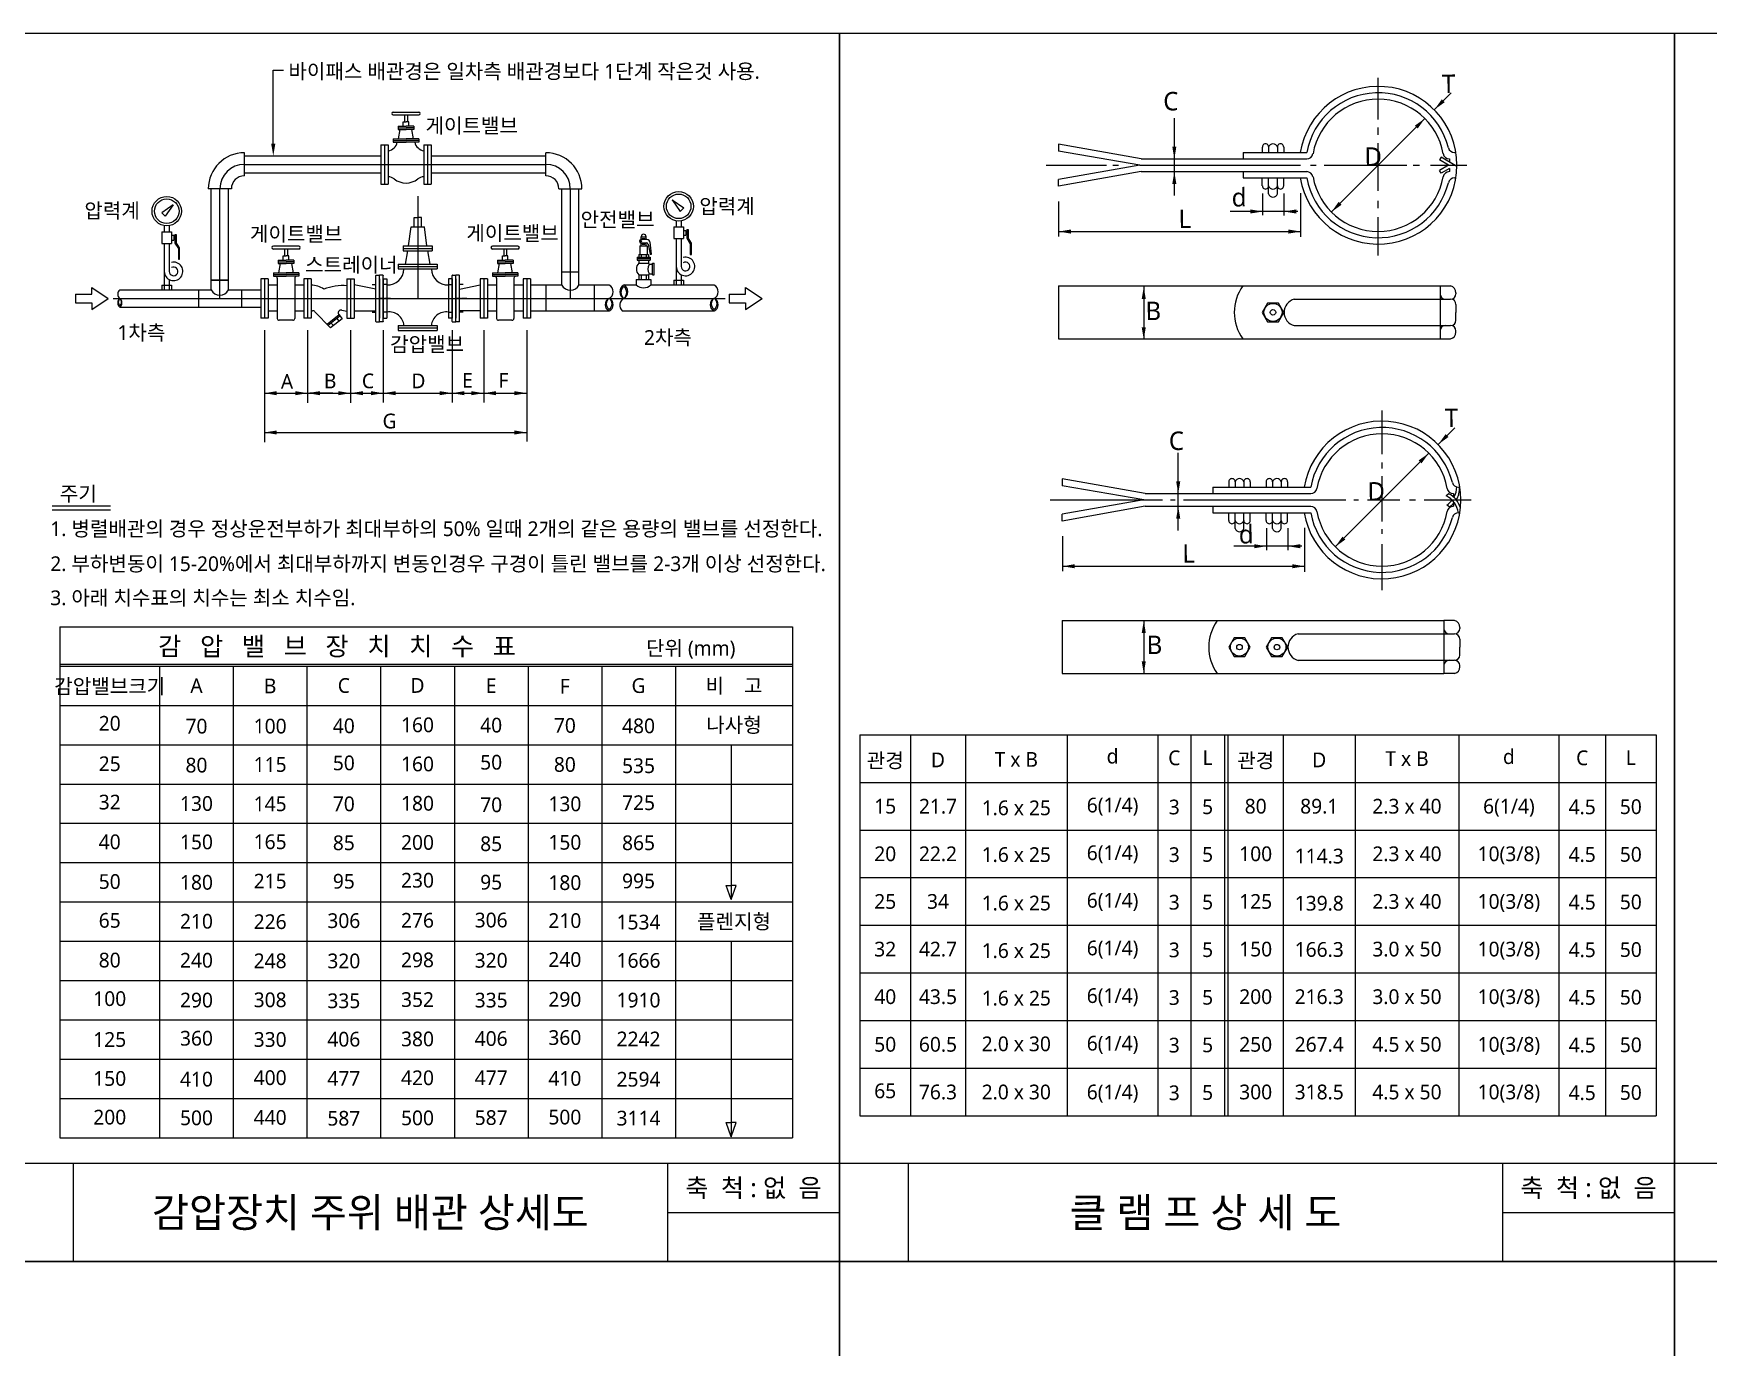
# Model space of a CAD drawing. Header units: millimetres. Extents: x 70076 to 74197, y 15592 to 16067.
# Drawn here: x 70217.1 to 70489.9, y 15853.4 to 16067.4 of the extents above; entities that cross this region are included whole.
import ezdxf
from ezdxf.enums import TextEntityAlignment as Align

# ---------------------------------------------------------------- set-up
doc = ezdxf.new("R2010")
doc.units = ezdxf.units.MM
doc.linetypes.add('ILJUM30', pattern=[33, 30, -1, 1, -1])
for name, color, linetype in [('10', 4, 'Continuous'), ('B', 2, 'Continuous'), ('C', 4, 'Continuous'), ('D', 3, 'Continuous'), ('G', 3, 'Continuous'), ('M', 6, 'Continuous'), ('MDET', 4, 'Continuous'), ('R', 1, 'Continuous'), ('Y', 2, 'Continuous')]:
    doc.layers.add(name, color=color, linetype=linetype)
doc.styles.add('sunjin', font='')
doc.styles.get('sunjin').set_extended_font_data('Malgun Gothic')

# ---------------------------------------------------------------- blocks, each defined once
blk = doc.blocks.new('BORDER')
for p, q in [((1, 1), (0, 1)), ((0, 1), (0, 0)), ((1, 0), (1, 1)), ((0, 0), (1, 0))]:
    blk.add_line(p, q)
blk = doc.blocks.new('A$C4BA941F2')
at = {"color": 7, "linetype": 'Continuous'}
for p, q in [((0, 20), (0, 0)), ((2, 22), (278, 22)), ((57, 44), (57, 22)), ((223, 44), (223, 22)), ((280, 20), (280, 0)), ((0, 0), (280, 0))]:
    blk.add_line(p, q, dxfattribs=at)
at = {"color": 1, "linetype": 'ILJUM30'}
blk.add_line((140, 66), (140, 0), dxfattribs=at)
at = {"color": 7, "linetype": 'Continuous'}
for centre, start, end in [((2, 20), 90, 180), ((278, 20), 0, 90)]:
    blk.add_arc(centre, 2, start, end, dxfattribs=at)

msp = doc.modelspace()

# ---------------------------------------------------------------- linework, layer by layer
at = {"layer": '10'}
msp.add_point((70348.37, 15867.36), dxfattribs=at)
at = {"layer": 'B'}
for p, q in [((70397.23, 16035.1), (70397.23, 16035.1)), ((70397.86, 15980.59), (70397.87, 15980.59))]:
    msp.add_line(p, q, dxfattribs=at)
at = {"layer": 'C', "color": 3}
for p, q in [((70273.67, 16049.24), (70274.87, 16049.24)), ((70280.68, 16049.24), (70281.88, 16049.24)), ((70238, 16026.39), (70238, 16025.61)), ((70239.6, 16026.39), (70239.6, 16025.61)), ((70254.12, 16027.4), (70254.12, 16021)), ((70254.12, 16027.4), (70254.12, 16021)), ((70255.32, 16027.4), (70254.12, 16027.4)), ((70255.32, 16027.4), (70254.12, 16027.4)), ((70255.32, 16021), (70254.12, 16021)), ((70255.32, 16021), (70254.12, 16021)), ((70285.27, 16021), (70284.67, 16021)), ((70289.82, 16022.18), (70286.47, 16022.18))]:
    msp.add_line(p, q, dxfattribs=at)
at = {"layer": 'C', "color": 2}
msp.add_line((70220.14, 15990.41), (70229.65, 15990.41), dxfattribs=at)
at = {"layer": 'C', "color": 4}
for p, q in [((70220.14, 15989.8), (70229.65, 15989.8)), ((70221.38, 15970.73), (70340.74, 15970.73)), ((70221.38, 15970.73), (70221.38, 15887.53)), ((70340.74, 15970.73), (70340.74, 15887.53)), ((70221.38, 15964.66), (70340.74, 15964.66)), ((70351.7, 15953.16), (70481.4, 15953.16)), ((70351.7, 15953.16), (70351.7, 15891.1)), ((70481.4, 15953.16), (70481.4, 15891.1)), ((70351.7, 15891.1), (70481.4, 15891.1)), ((70221.38, 15887.53), (70340.74, 15887.53)), ((70212.37, 15883.36), (70348.37, 15883.36)), ((70223.57, 15883.36), (70223.57, 15867.36)), ((70320.37, 15883.36), (70320.37, 15867.36)), ((70348.37, 15883.36), (70484.37, 15883.36)), ((70359.57, 15883.36), (70359.57, 15867.36)), ((70456.37, 15883.36), (70456.37, 15867.36)), ((70484.37, 15883.36), (70620.37, 15883.36)), ((70320.37, 15875.36), (70348.37, 15875.36)), ((70456.37, 15875.36), (70484.37, 15875.36))]:
    msp.add_line(p, q, dxfattribs=at)
at = {"layer": 'C'}
for p, q in [((70348.37, 15867.36), (70348.37, 15883.36)), ((70348.37, 15883.36), (70364.37, 15883.36)), ((70484.37, 15883.36), (70500.37, 15883.36)), ((70484.37, 15867.36), (70348.37, 15867.36))]:
    msp.add_line(p, q, dxfattribs=at)
at = {"layer": 'C', "color": 2}
for centre, radius, start, end in [((70313.98, 16025.18), 1.22, 127.7321, 233.079), ((70312.5, 16025.17), 1.22, 307.7321, 53.079), ((70231.76, 16023.59), 0.851, 134.2211, 225.7789), ((70230.57, 16023.59), 0.851, 314.2211, 45.7789), ((70311.43, 16023.32), 1.05, 122.9249, 237.0751), ((70310.28, 16023.32), 1.05, 302.9249, 57.0751), ((70328.53, 16023.32), 1.05, 122.9249, 237.0751), ((70327.38, 16023.32), 1.05, 302.9249, 57.0751)]:
    msp.add_arc(centre, radius, start, end, dxfattribs=at)
at = {"layer": 'C'}
for p in [(70348.37, 16067.36), (70348.37, 16035.36)]:
    msp.add_point(p, dxfattribs=at)
at = {"layer": 'D'}
for p, q in [((70449.19, 15993.46), (70449.41, 15993.46)), ((70449.19, 15989.32), (70449.41, 15989.32))]:
    msp.add_line(p, q, dxfattribs=at)
at = {"layer": 'G'}
for p, q in [((70275.7, 16054.57), (70279.85, 16054.57)), ((70275.7, 16054.09), (70279.85, 16054.09)), ((70277.32, 16052.28), (70277.32, 16052.98)), ((70277.32, 16052.98), (70277.77, 16052.98)), ((70277.53, 16054.09), (70277.53, 16052.98)), ((70278.23, 16052.98), (70277.77, 16052.98)), ((70278.01, 16054.09), (70278.01, 16052.98)), ((70278.23, 16052.28), (70278.23, 16052.98)), ((70276.57, 16050.21), (70276.84, 16051.72)), ((70278.97, 16050.21), (70278.7, 16051.72)), ((70300.55, 16044.17), (70300.55, 16047.93)), ((70302.66, 16042.06), (70306.42, 16042.06)), ((70279.09, 16035.87), (70279.09, 16037.4)), ((70279.09, 16037.4), (70279.67, 16037.4)), ((70280.27, 16037.4), (70279.67, 16037.4)), ((70280.27, 16035.87), (70280.27, 16037.4)), ((70322.58, 16036.85), (70322.58, 16035.86)), ((70238, 16035.07), (70239.6, 16035.07)), ((70278.19, 16032.76), (70278.59, 16035.87)), ((70278.59, 16035.87), (70280.76, 16035.87)), ((70281.15, 16032.76), (70280.76, 16035.87)), ((70321.38, 16035.86), (70322.98, 16035.86)), ((70321.38, 16033.96), (70322.98, 16033.96)), ((70260.3, 16032.74), (70256.16, 16032.74)), ((70260.3, 16032.26), (70256.16, 16032.26)), ((70257.78, 16030.45), (70257.78, 16031.15)), ((70257.78, 16031.15), (70258.23, 16031.15)), ((70257.99, 16032.26), (70257.99, 16031.15)), ((70258.68, 16031.15), (70258.23, 16031.15)), ((70258.47, 16032.26), (70258.47, 16031.15)), ((70258.68, 16030.45), (70258.68, 16031.15)), ((70277.66, 16029.81), (70278.05, 16031.96)), ((70281.68, 16029.81), (70281.3, 16031.96)), ((70296, 16032.74), (70291.85, 16032.74)), ((70296, 16032.26), (70291.85, 16032.26)), ((70293.47, 16030.45), (70293.47, 16031.15)), ((70293.47, 16031.15), (70293.92, 16031.15)), ((70293.68, 16032.26), (70293.68, 16031.15)), ((70294.38, 16031.15), (70293.92, 16031.15)), ((70294.16, 16032.26), (70294.16, 16031.15)), ((70294.38, 16030.45), (70294.38, 16031.15)), ((70315.87, 16032.8), (70317.07, 16032.8)), ((70257.03, 16028.38), (70257.3, 16029.88)), ((70259.43, 16028.38), (70259.16, 16029.88)), ((70292.72, 16028.38), (70292.99, 16029.88)), ((70295.12, 16028.38), (70294.86, 16029.88)), ((70315.67, 16029.96), (70317.27, 16029.96)), ((70315.67, 16028.07), (70317.27, 16028.07)), ((70317.37, 16028.2), (70317.92, 16028.2)), ((70317.39, 16029.8), (70317.92, 16029.8)), ((70238, 16026.39), (70239.6, 16026.39)), ((70243.95, 16025.6), (70243.95, 16022.8)), ((70248.85, 16027.17), (70246.05, 16027.17)), ((70246.05, 16027.17), (70248.85, 16027.17)), ((70250.96, 16025.6), (70250.96, 16022.8)), ((70255.32, 16026.4), (70256.81, 16026.4)), ((70256.81, 16027.5), (70256.81, 16020.97)), ((70259.65, 16027.5), (70259.65, 16020.97)), ((70259.65, 16026.4), (70261.14, 16026.4)), ((70272.88, 16025.72), (70269.35, 16026.43)), ((70286.47, 16025.72), (70289.82, 16026.4)), ((70291.02, 16026.4), (70292.51, 16026.4)), ((70292.51, 16027.5), (70292.51, 16020.97)), ((70295.34, 16027.5), (70295.34, 16020.97)), ((70295.34, 16026.4), (70296.83, 16026.4)), ((70300.61, 16022.18), (70300.61, 16026.4)), ((70308.47, 16022.18), (70308.47, 16026.4)), ((70315.27, 16027.27), (70317.67, 16027.27)), ((70321.38, 16027.18), (70322.98, 16027.18)), ((70255.32, 16022.18), (70256.81, 16022.18)), ((70259.33, 16020.65), (70257.13, 16020.65)), ((70259.65, 16022.18), (70261.14, 16022.18)), ((70266.86, 16021.52), (70264.92, 16019.99)), ((70267.01, 16021.33), (70265.09, 16019.82)), ((70267.35, 16020.89), (70265.48, 16019.41)), ((70266.5, 16020.93), (70266.84, 16020.51)), ((70266.86, 16021.52), (70267.35, 16020.89)), ((70267.29, 16022.31), (70268.15, 16022.14)), ((70291.02, 16022.18), (70292.51, 16022.18)), ((70295.02, 16020.65), (70292.83, 16020.65)), ((70295.34, 16022.18), (70296.83, 16022.18)), ((70330.75, 15951.36), (70330.75, 15926.3)), ((70329.94, 15928.61), (70330.75, 15928.61)), ((70330.75, 15926.3), (70329.94, 15928.61)), ((70331.56, 15928.61), (70330.75, 15928.61)), ((70330.75, 15926.3), (70331.56, 15928.61)), ((70330.75, 15919.54), (70330.75, 15887.69)), ((70330.75, 15887.69), (70329.94, 15890)), ((70329.94, 15890), (70330.75, 15890)), ((70330.75, 15887.69), (70331.56, 15890)), ((70331.56, 15890), (70330.75, 15890))]:
    msp.add_line(p, q, dxfattribs=at)
at = {"layer": 'G', "color": 3}
for p, q in [((70251.44, 16044.17), (70251.44, 16047.93)), ((70273.67, 16049.24), (70273.67, 16042.84)), ((70274.27, 16049.24), (70274.27, 16042.84)), ((70274.87, 16049.24), (70274.87, 16042.84)), ((70280.68, 16049.24), (70280.68, 16042.84)), ((70281.28, 16049.24), (70281.28, 16042.84)), ((70281.88, 16049.24), (70281.88, 16042.84)), ((70414.14, 16047.97), (70424.48, 16047.97)), ((70414.14, 16047.97), (70414.14, 16046.93)), ((70448.56, 16047.97), (70448.77, 16047.97)), ((70414.14, 16044.87), (70414.14, 16043.83)), ((70249.32, 16042.06), (70245.56, 16042.06)), ((70273.67, 16042.84), (70274.87, 16042.84)), ((70280.68, 16042.84), (70281.88, 16042.84)), ((70414.14, 16043.83), (70424.48, 16043.83)), ((70448.56, 16043.83), (70448.77, 16043.83)), ((70321.78, 16036.85), (70321.78, 16035.86)), ((70238, 16035.07), (70238, 16033.17)), ((70238.4, 16036.06), (70238.4, 16035.07)), ((70239.2, 16036.06), (70239.2, 16035.07)), ((70239.6, 16035.07), (70239.6, 16033.17)), ((70321.38, 16035.86), (70321.38, 16033.96)), ((70321.78, 16033.96), (70321.78, 16029.41)), ((70322.58, 16033.96), (70322.58, 16029.41)), ((70322.98, 16035.86), (70322.98, 16033.96)), ((70238, 16033.17), (70239.6, 16033.17)), ((70238.4, 16033.17), (70238.4, 16028.62)), ((70239.2, 16033.17), (70239.2, 16028.62)), ((70315.87, 16032.8), (70315.87, 16031.39)), ((70317.07, 16032.8), (70317.07, 16031.39)), ((70238.4, 16028.62), (70238.4, 16025.61)), ((70303.14, 16028.56), (70305.94, 16028.56)), ((70315.67, 16030.47), (70315.67, 16029.96)), ((70317.27, 16030.47), (70317.27, 16029.96)), ((70321.78, 16029.41), (70321.78, 16026.4)), ((70322.58, 16028.07), (70322.58, 16026.4)), ((70239.2, 16027.28), (70239.2, 16025.61)), ((70254.72, 16027.4), (70254.72, 16021)), ((70254.72, 16027.4), (70254.72, 16021)), ((70255.32, 16027.4), (70255.32, 16021)), ((70255.32, 16027.4), (70255.32, 16021)), ((70261.14, 16027.4), (70261.14, 16021)), ((70262.34, 16027.4), (70261.14, 16027.4)), ((70261.74, 16027.4), (70261.74, 16021)), ((70262.34, 16027.4), (70262.34, 16021)), ((70268.15, 16027.4), (70269.35, 16027.4)), ((70268.15, 16027.4), (70268.15, 16021)), ((70268.75, 16027.4), (70268.75, 16021)), ((70269.35, 16027.4), (70269.35, 16021)), ((70273.47, 16027.4), (70273.47, 16021)), ((70274.07, 16027.4), (70274.07, 16021)), ((70274.07, 16027.4), (70274.67, 16027.4)), ((70274.67, 16027.4), (70274.67, 16021)), ((70284.67, 16027.4), (70284.67, 16021)), ((70285.27, 16027.4), (70284.67, 16027.4)), ((70285.27, 16027.4), (70285.27, 16021)), ((70285.87, 16027.4), (70285.87, 16021)), ((70285.87, 16027.4), (70285.87, 16021)), ((70289.82, 16027.4), (70289.82, 16021)), ((70289.82, 16027.4), (70289.82, 16021)), ((70291.02, 16027.4), (70289.82, 16027.4)), ((70291.02, 16027.4), (70289.82, 16027.4)), ((70290.42, 16027.4), (70290.42, 16021)), ((70290.42, 16027.4), (70290.42, 16021)), ((70291.02, 16027.4), (70291.02, 16021)), ((70291.02, 16027.4), (70291.02, 16021)), ((70296.83, 16027.4), (70296.83, 16021)), ((70298.03, 16027.4), (70296.83, 16027.4)), ((70297.43, 16027.4), (70297.43, 16021)), ((70298.03, 16027.4), (70298.03, 16021)), ((70315.27, 16027.27), (70315.27, 16026.4)), ((70317.67, 16027.27), (70317.67, 16026.4)), ((70321.38, 16027.18), (70321.38, 16026.4)), ((70322.98, 16027.18), (70322.98, 16026.4)), ((70446.19, 16026.25), (70446.19, 16017.63)), ((70446.19, 16026.25), (70447.91, 16026.25)), ((70422.44, 16024.1), (70446.19, 16024.1)), ((70446.19, 16024.1), (70447.91, 16024.1)), ((70448.77, 16025.14), (70448.77, 16024.96)), ((70448.77, 16023.24), (70448.77, 16021.94)), ((70262.34, 16021), (70261.14, 16021)), ((70262.94, 16022.04), (70265.48, 16019.41)), ((70265.58, 16020.21), (70265.97, 16019.81)), ((70268.15, 16021), (70269.35, 16021)), ((70269.35, 16022.18), (70272.88, 16022.18)), ((70274.07, 16021), (70274.67, 16021)), ((70291.02, 16021), (70289.82, 16021)), ((70291.02, 16021), (70289.82, 16021)), ((70298.03, 16021), (70296.83, 16021)), ((70422.44, 16019.79), (70446.19, 16019.79)), ((70446.19, 16019.79), (70447.91, 16019.79)), ((70448.77, 16020.65), (70448.77, 16021.94)), ((70446.19, 16017.63), (70447.91, 16017.63)), ((70448.77, 16018.75), (70448.77, 16018.93)), ((70409.19, 15993.46), (70425.12, 15993.46)), ((70409.19, 15993.46), (70409.19, 15992.42)), ((70409.19, 15990.36), (70409.19, 15989.32)), ((70409.19, 15989.32), (70425.12, 15989.32)), ((70446.82, 15971.74), (70446.82, 15963.12)), ((70448.55, 15971.74), (70446.82, 15971.74)), ((70423.07, 15969.59), (70446.82, 15969.59)), ((70446.82, 15969.59), (70448.55, 15969.59)), ((70449.41, 15970.63), (70449.41, 15970.45)), ((70449.41, 15968.72), (70449.41, 15967.43)), ((70423.07, 15965.28), (70446.82, 15965.28)), ((70446.82, 15965.28), (70448.55, 15965.28)), ((70449.41, 15966.14), (70449.41, 15967.43)), ((70448.55, 15963.12), (70446.82, 15963.12)), ((70449.41, 15964.23), (70449.41, 15964.42))]:
    msp.add_line(p, q, dxfattribs=at)
at = {"layer": 'G', "color": 2}
for p, q in [((70239.85, 16039.47), (70237.98, 16038.16)), ((70239.85, 16039.47), (70238.54, 16037.6)), ((70237.98, 16038.16), (70238.54, 16037.6)), ((70239.6, 16034.5), (70239.96, 16034.5)), ((70239.6, 16033.7), (70239.96, 16033.7)), ((70239.96, 16034.5), (70239.96, 16033.7)), ((70239.96, 16034.2), (70240.13, 16034.2)), ((70239.96, 16034), (70240.13, 16034)), ((70240.13, 16034.65), (70240.13, 16033.21)), ((70240.13, 16034.65), (70240.33, 16034.65)), ((70240.33, 16034.65), (70240.33, 16033.31)), ((70316.07, 16034.27), (70316.87, 16034.27)), ((70316.07, 16033.8), (70316.07, 16034.27)), ((70317.01, 16033.8), (70316.07, 16033.8)), ((70316.23, 16033.98), (70316.68, 16033.98)), ((70316.23, 16033.98), (70316.23, 16033.8)), ((70316.68, 16033.8), (70316.68, 16033.98)), ((70316.87, 16033.8), (70316.87, 16034.27)), ((70322.98, 16035.29), (70323.33, 16035.29)), ((70322.98, 16034.49), (70323.33, 16034.49)), ((70323.33, 16035.29), (70323.33, 16034.49)), ((70323.33, 16034.99), (70323.51, 16034.99)), ((70323.33, 16034.78), (70323.51, 16034.78)), ((70323.51, 16035.44), (70323.51, 16034)), ((70323.51, 16035.44), (70323.71, 16035.44)), ((70323.51, 16034), (70324.07, 16033.13)), ((70323.71, 16035.44), (70323.71, 16034.1)), ((70324.27, 16033.23), (70323.71, 16034.1)), ((70240.13, 16033.21), (70240.69, 16032.34)), ((70240.89, 16032.44), (70240.33, 16033.31)), ((70240.69, 16032.34), (70240.69, 16030.58)), ((70240.89, 16030.58), (70240.89, 16032.44)), ((70277.3, 16032.76), (70277.3, 16031.96)), ((70277.3, 16032.76), (70282.05, 16032.76)), ((70277.3, 16032.36), (70282.05, 16032.36)), ((70277.3, 16031.96), (70282.05, 16031.96)), ((70282.05, 16032.76), (70282.05, 16031.96)), ((70315.4, 16030.95), (70317.54, 16030.95)), ((70315.4, 16030.95), (70315.4, 16030.47)), ((70315.4, 16030.71), (70317.54, 16030.71)), ((70315.67, 16031.39), (70317.27, 16031.39)), ((70315.67, 16031.39), (70315.67, 16030.95)), ((70316.07, 16033.25), (70316.95, 16033.25)), ((70316.07, 16032.8), (70316.07, 16033.25)), ((70316.07, 16031.39), (70316.07, 16030.95)), ((70316.23, 16033.25), (70316.23, 16033.03)), ((70316.23, 16033.03), (70316.68, 16033.03)), ((70316.68, 16033.03), (70316.68, 16033.25)), ((70316.87, 16032.8), (70316.87, 16033.25)), ((70316.87, 16031.39), (70316.87, 16030.95)), ((70317.21, 16033.04), (70317.51, 16031.44)), ((70317.27, 16031.39), (70317.27, 16030.95)), ((70317.51, 16031.44), (70317.76, 16031.44)), ((70317.76, 16031.44), (70317.53, 16033.39)), ((70317.54, 16030.95), (70317.54, 16030.47)), ((70324.07, 16033.13), (70324.07, 16031.37)), ((70324.07, 16031.37), (70324.27, 16031.37)), ((70324.27, 16031.37), (70324.27, 16033.23)), ((70240.69, 16030.58), (70240.89, 16030.58)), ((70256.16, 16028.38), (70258.23, 16028.38)), ((70256.16, 16028.38), (70256.16, 16027.82)), ((70256.16, 16028.1), (70258.23, 16028.1)), ((70256.97, 16030.44), (70258.23, 16030.44)), ((70256.97, 16030.44), (70256.97, 16029.88)), ((70256.97, 16030.16), (70258.23, 16030.16)), ((70256.97, 16029.88), (70258.23, 16029.88)), ((70259.5, 16030.44), (70258.23, 16030.44)), ((70259.5, 16030.16), (70258.23, 16030.16)), ((70259.5, 16029.88), (70258.23, 16029.88)), ((70260.3, 16028.38), (70258.23, 16028.38)), ((70260.3, 16028.1), (70258.23, 16028.1)), ((70259.5, 16030.44), (70259.5, 16029.88)), ((70260.3, 16028.38), (70260.3, 16027.82)), ((70276.47, 16029.81), (70276.47, 16029.01)), ((70276.47, 16029.81), (70282.87, 16029.81)), ((70276.47, 16029.41), (70282.87, 16029.41)), ((70276.47, 16029.01), (70282.87, 16029.01)), ((70282.87, 16029.81), (70282.87, 16029.01)), ((70282.87, 16029.81), (70282.87, 16029.01)), ((70291.85, 16028.38), (70293.92, 16028.38)), ((70291.85, 16028.38), (70291.85, 16027.82)), ((70291.85, 16028.1), (70293.92, 16028.1)), ((70292.66, 16030.44), (70292.66, 16029.88)), ((70292.66, 16030.44), (70293.92, 16030.44)), ((70292.66, 16030.16), (70293.92, 16030.16)), ((70292.66, 16029.88), (70293.92, 16029.88)), ((70295.2, 16030.44), (70293.92, 16030.44)), ((70295.2, 16030.16), (70293.92, 16030.16)), ((70295.2, 16029.88), (70293.92, 16029.88)), ((70296, 16028.38), (70293.92, 16028.38)), ((70296, 16028.1), (70293.92, 16028.1)), ((70295.2, 16030.44), (70295.2, 16029.88)), ((70296, 16028.38), (70296, 16027.82)), ((70315.4, 16030.47), (70317.54, 16030.47)), ((70315.67, 16028.07), (70315.67, 16027.27)), ((70316.07, 16028.07), (70316.07, 16027.27)), ((70316.87, 16028.07), (70316.87, 16027.27)), ((70317.27, 16028.07), (70317.27, 16027.27)), ((70317.92, 16029.94), (70318.2, 16029.94)), ((70317.92, 16028.05), (70317.92, 16029.94)), ((70317.92, 16028.05), (70318.2, 16028.05)), ((70318.2, 16028.05), (70318.2, 16029.94)), ((70256.16, 16027.82), (70258.23, 16027.82)), ((70260.3, 16027.82), (70258.23, 16027.82)), ((70291.85, 16027.82), (70293.92, 16027.82)), ((70296, 16027.82), (70293.92, 16027.82)), ((70276.47, 16019.8), (70276.47, 16019)), ((70276.47, 16019.8), (70282.87, 16019.8)), ((70282.87, 16019.8), (70282.87, 16019)), ((70276.47, 16019.4), (70282.87, 16019.4)), ((70276.47, 16019), (70282.87, 16019))]:
    msp.add_line(p, q, dxfattribs=at)
at = {"layer": 'G'}
for radius in [2.4, 2]:
    msp.add_circle((70322.18, 16039.21), radius, dxfattribs=at)
at = {"layer": 'G', "color": 3}
for radius in [2.4, 2]:
    msp.add_circle((70238.8, 16038.42), radius, dxfattribs=at)
at = {"layer": 'G', "color": 2}
msp.add_circle((70316.07, 16033.53), 0.0939, dxfattribs=at)
at = {"layer": 'G', "color": 3}
for centre, radius, start, end in [((70436.1, 16045.9), 12.84, 189.2717, 170.7283), ((70436.1, 16045.9), 11.8, 13.9854, 169.9078), ((70251.44, 16042.06), 5.87, 90, 180), ((70448.56, 16049), 1.03, 193.9854, 270), ((70251.44, 16042.06), 2.12, 90, 180), ((70436.1, 16045.9), 11.8, 190.0922, 346.0146), ((70448.56, 16042.8), 1.03, 90, 166.0146), ((70420.03, 16021.94), 7.36, 144.1751, 215.8249), ((70447.67, 16025.17), 1.11, 358.2971, 77.2661), ((70423.01, 16021.94), 2.23, 104.7273, 255.2727), ((70447.05, 16024.96), 0.862, 180, 270), ((70447.91, 16024.96), 0.862, 270, 0), ((70447.91, 16023.24), 0.862, 0, 90), ((70447.05, 16018.93), 0.862, 90, 180), ((70447.91, 16020.65), 0.862, 270, 0), ((70447.91, 16018.93), 0.862, 0, 90), ((70447.67, 16018.71), 1.11, 282.7339, 1.7029), ((70436.74, 15991.39), 12.84, 189.2717, 170.7283), ((70436.74, 15991.39), 11.8, 13.9854, 169.9078), ((70449.19, 15994.49), 1.03, 193.9854, 270), ((70436.74, 15991.39), 11.8, 190.0922, 346.0146), ((70449.19, 15988.29), 1.03, 90, 166.0146), ((70415.88, 15967.43), 7.36, 144.1751, 215.8249), ((70448.3, 15970.66), 1.11, 358.2971, 77.2661), ((70423.64, 15967.43), 2.23, 104.7273, 255.2727), ((70447.68, 15970.45), 0.862, 180, 270), ((70448.55, 15970.45), 0.862, 270, 0), ((70448.55, 15968.72), 0.862, 0, 90), ((70447.68, 15964.42), 0.862, 90, 180), ((70448.55, 15966.14), 0.862, 270, 0), ((70448.55, 15964.42), 0.862, 0, 90), ((70448.3, 15964.2), 1.11, 282.7339, 1.7029)]:
    msp.add_arc(centre, radius, start, end, dxfattribs=at)
at = {"layer": 'G'}
for centre, radius, start, end in [((70275.7, 16054.33), 0.24, 90, 270), ((70279.85, 16054.33), 0.24, 270, 90), ((70274.55, 16050.06), 1.85, 279.8721, 347.3175), ((70281, 16050.06), 1.85, 192.6825, 260.1279), ((70300.55, 16042.06), 5.87, 0, 90), ((70274.86, 16042.34), 1.67, 53.2211, 89.9237), ((70277.77, 16046.04), 3.03, 230.9998, 309.0002), ((70280.68, 16042.34), 1.67, 90.0763, 126.7789), ((70300.55, 16042.06), 2.12, 0, 90), ((70256.16, 16032.5), 0.24, 90, 270), ((70260.3, 16032.5), 0.24, 270, 90), ((70291.85, 16032.5), 0.24, 90, 270), ((70296, 16032.5), 0.24, 270, 90), ((70323.29, 16029.41), 1.51, 179.9999, 103.7543), ((70239.91, 16028.62), 1.51, 179.9999, 103.7543), ((70239.91, 16028.62), 0.71, 180, 120.3754), ((70274.74, 16029.1), 2.7, 268.5353, 357.9311), ((70284.6, 16029.1), 2.7, 182.0689, 271.4647), ((70316.72, 16029.01), 1.42, 138.0836, 221.9164), ((70316.21, 16029.01), 1.42, 33.7591, 41.9164), ((70316.21, 16029.01), 1.42, 318.0836, 324.932), ((70323.29, 16029.41), 0.71, 180, 120.3754), ((70231.71, 16024.9), 0.887, 127.9151, 232.0849), ((70256.49, 16027.5), 0.32, 0, 90), ((70259.97, 16027.5), 0.32, 90, 180), ((70262.11, 16022.25), 4.15, 56.9477, 86.8684), ((70267.54, 16017.25), 9.05, 86.0863, 110.446), ((70292.19, 16027.5), 0.32, 0, 90), ((70295.66, 16027.5), 0.32, 90, 180), ((70310.28, 16025.3), 1.24, 297.761, 62.239), ((70313.83, 16025.3), 1.25, 118.4926, 242.2242), ((70312.65, 16025.3), 1.25, 298.4926, 62.2242), ((70316.47, 16027.73), 1.79, 227.8962, 312.1038), ((70327.38, 16025.3), 1.24, 297.761, 62.239), ((70231.71, 16023.5), 0.887, 127.9151, 232.0849), ((70230.62, 16023.5), 0.887, 307.9151, 52.0849), ((70311.3, 16023.19), 1.11, 113.8828, 246.1172), ((70310.41, 16023.19), 1.11, 293.8828, 66.1172), ((70313.82, 16023.1), 1.24, 117.761, 228.128), ((70328.4, 16023.19), 1.11, 113.8828, 246.1172), ((70327.51, 16023.19), 1.11, 293.8828, 66.1172), ((70257.13, 16020.97), 0.32, 180, 270), ((70259.33, 16020.97), 0.32, 270, 0), ((70262.66, 16021.87), 0.33, 31.7634, 191.2334), ((70267.17, 16021.86), 0.465, 74.8243, 228.2794), ((70275.06, 16019.64), 2.38, 3.8766, 99.2739), ((70284.29, 16019.64), 2.38, 80.7261, 176.1234), ((70292.83, 16020.97), 0.32, 180, 270), ((70295.02, 16020.97), 0.32, 270, 0)]:
    msp.add_arc(centre, radius, start, end, dxfattribs=at)
at = {"layer": 'G', "color": 2}
for centre, radius, start, end in [((70316.07, 16033.53), 0.275, 90, 270), ((70316.47, 16034.27), 0.4, 0, 180), ((70317, 16033.26), 0.539, 359.9062, 91.2243), ((70316.93, 16032.97), 0.283, 8.3274, 93.5689), ((70318.57, 16029.01), 1.42, 149.4111, 212.2989)]:
    msp.add_arc(centre, radius, start, end, dxfattribs=at)
at = {"layer": 'M', "color": 6}
for p, q in [((70251.44, 16047.44), (70273.67, 16047.44)), ((70281.88, 16047.44), (70300.55, 16047.44)), ((70397.52, 16046.93), (70384.02, 16049.34)), ((70384.02, 16049.34), (70384.02, 16048.2)), ((70397.3, 16045.9), (70384.02, 16048.2)), ((70446.39, 16047.2), (70446.1, 16046.77)), ((70448.94, 16045.7), (70446.39, 16047.2)), ((70251.44, 16044.64), (70273.67, 16044.64)), ((70281.88, 16044.64), (70300.55, 16044.64)), ((70397.3, 16045.9), (70384.02, 16043.6)), ((70397.52, 16044.87), (70384.02, 16042.47)), ((70397.52, 16046.93), (70424.48, 16046.93)), ((70397.52, 16044.87), (70424.48, 16044.87)), ((70447.58, 16045.9), (70446.1, 16046.77)), ((70447.58, 16045.9), (70446.1, 16045.03)), ((70446.39, 16044.6), (70446.1, 16045.03)), ((70447.72, 16045.39), (70446.39, 16044.6)), ((70447.72, 16046.93), (70447.72, 16046.42)), ((70447.72, 16045.39), (70447.72, 16044.87)), ((70246.05, 16025.6), (70246.05, 16042.06)), ((70248.85, 16025.6), (70248.85, 16042.06)), ((70303.14, 16026.4), (70303.14, 16042.06)), ((70305.94, 16026.4), (70305.94, 16042.06)), ((70384.02, 16042.47), (70384.02, 16043.6)), ((70231.16, 16025.6), (70246.05, 16025.6)), ((70248.85, 16025.6), (70254.12, 16025.6)), ((70313.23, 16026.4), (70315.27, 16026.4)), ((70317.67, 16026.4), (70327.96, 16026.4)), ((70384.02, 16026.25), (70446.19, 16026.25)), ((70384.02, 16026.25), (70384.02, 16017.63)), ((70231.16, 16022.8), (70254.12, 16022.8)), ((70312.99, 16022.18), (70327.96, 16022.18)), ((70384.02, 16017.63), (70446.19, 16017.63)), ((70398.16, 15992.42), (70384.66, 15994.82)), ((70384.66, 15994.82), (70384.66, 15993.69)), ((70397.94, 15991.39), (70384.66, 15993.69)), ((70397.94, 15991.39), (70384.66, 15989.08)), ((70398.16, 15990.36), (70384.66, 15987.95)), ((70398.16, 15992.42), (70425.12, 15992.42)), ((70398.16, 15990.36), (70425.12, 15990.36)), ((70447.61, 15992.39), (70447.19, 15992.08)), ((70447.74, 15990.28), (70447.29, 15990.53)), ((70448.36, 15992.42), (70448.36, 15991.88)), ((70448.36, 15990.8), (70448.36, 15990.36)), ((70384.66, 15987.95), (70384.66, 15989.08)), ((70384.66, 15971.74), (70384.66, 15963.12)), ((70384.66, 15971.74), (70446.82, 15971.74)), ((70384.66, 15963.12), (70446.82, 15963.12))]:
    msp.add_line(p, q, dxfattribs=at)
at = {"layer": 'M'}
for p, q in [((70298.03, 16026.4), (70303.14, 16026.4)), ((70305.94, 16026.4), (70310.85, 16026.4)), ((70298.03, 16022.18), (70310.85, 16022.18))]:
    msp.add_line(p, q, dxfattribs=at)
at = {"layer": 'M', "color": 6}
for centre, radius, start, end in [((70436.1, 16045.9), 10.77, 10.0922, 169.9078), ((70424.48, 16047.97), 1.03, 270, 349.9078), ((70424.48, 16043.83), 1.03, 10.0922, 90), ((70447.72, 16043.83), 1.03, 90, 169.9078), ((70436.1, 16045.9), 10.77, 190.0922, 349.9078), ((70436.74, 15991.39), 10.77, 10.0922, 169.9078), ((70425.12, 15993.46), 1.03, 270, 349.9078), ((70448.36, 15993.46), 1.03, 190.0922, 270), ((70445.17, 15993.63), 3.75, 330.9663, 358.3807), ((70445.63, 15993.37), 3.75, 328.324, 1.2953), ((70445.48, 15988.74), 3.75, 8.8586, 63.0105), ((70445.17, 15993.63), 3.75, 304.2288, 322.8397), ((70448.36, 15989.32), 1.03, 90, 169.9078), ((70445.91, 15989.05), 3.75, 16.5407, 63.0105), ((70445.63, 15993.37), 3.75, 304.2288, 319.879), ((70436.74, 15991.39), 10.77, 190.0922, 349.9078)]:
    msp.add_arc(centre, radius, start, end, dxfattribs=at)
at = {"layer": 'M'}
for centre, radius, start, end in [((70447.72, 16047.97), 1.03, 190.0922, 270), ((70247.45, 16026.34), 1.58, 207.7207, 332.2793), ((70304.54, 16027.13), 1.58, 207.7207, 332.2793), ((70425.12, 15989.32), 1.03, 10.0922, 90)]:
    msp.add_arc(centre, radius, start, end, dxfattribs=at)
at = {"layer": 'R', "color": 1}
for p, q in [((70436.1, 16053.37), (70436.1, 16060.15)), ((70436.1, 16050.83), (70436.1, 16052.03)), ((70436.1, 16041.75), (70436.1, 16049.5)), ((70382.04, 16045.9), (70391.86, 16045.9)), ((70392.9, 16045.9), (70393.79, 16045.9)), ((70397.3, 16045.9), (70423.46, 16045.9)), ((70425.1, 16045.9), (70426, 16045.9)), ((70427.34, 16045.9), (70440.77, 16045.9)), ((70441.81, 16045.9), (70442.86, 16045.9)), ((70444.64, 16045.9), (70450.54, 16045.9)), ((70279.67, 16040.88), (70279.67, 16024.2)), ((70436.1, 16038.91), (70436.1, 16040.11)), ((70436.1, 16031.22), (70436.1, 16037.42)), ((70230.08, 16024.2), (70279.67, 16024.2)), ((70436.74, 15998.87), (70436.74, 16005.94)), ((70436.74, 15996.52), (70436.74, 15997.5)), ((70436.74, 15987.91), (70436.74, 15995.25)), ((70382.68, 15991.39), (70401, 15991.39)), ((70402.27, 15991.39), (70403.06, 15991.39)), ((70404.42, 15991.39), (70430.86, 15991.39)), ((70432.13, 15991.39), (70432.91, 15991.39)), ((70434.38, 15991.39), (70439.66, 15991.39)), ((70441.23, 15991.39), (70442.21, 15991.39)), ((70443.58, 15991.39), (70451.27, 15991.39)), ((70436.74, 15985.85), (70436.74, 15986.63)), ((70436.74, 15976.71), (70436.74, 15984.19))]:
    msp.add_line(p, q, dxfattribs=at)
at = {"layer": 'R'}
for p, q in [((70251.44, 16046.04), (70300.55, 16046.04)), ((70247.45, 16024.16), (70247.45, 16042.06)), ((70304.54, 16024.2), (70304.54, 16042.06)), ((70279.67, 16024.2), (70329.75, 16024.2)), ((70436.74, 15991.39), (70438.74, 15991.39)), ((70438.74, 15991.39), (70438.75, 15991.39))]:
    msp.add_line(p, q, dxfattribs=at)
for centre, start, end in [((70251.44, 16042.06), 90, 180), ((70300.55, 16042.06), 0, 90)]:
    msp.add_arc(centre, 3.98, start, end, dxfattribs=at)
at = {"layer": 'Y'}
for p, q in [((70256.15, 16049.41), (70256.15, 16061.38)), ((70256.15, 16061.38), (70257.84, 16061.38)), ((70321.13, 16040.26), (70322.44, 16038.39)), ((70321.13, 16040.26), (70323.01, 16038.95)), ((70322.44, 16038.39), (70323.01, 16038.95)), ((70226.59, 16026.01), (70229.27, 16024.2)), ((70226.59, 16024.9), (70226.59, 16026.01)), ((70333.09, 16026.01), (70335.76, 16024.2)), ((70333.09, 16024.9), (70333.09, 16026.01)), ((70223.92, 16024.9), (70223.92, 16023.48)), ((70223.92, 16024.9), (70226.59, 16024.9)), ((70223.92, 16023.48), (70226.59, 16023.48)), ((70226.59, 16022.4), (70229.27, 16024.2)), ((70226.59, 16023.48), (70226.59, 16022.4)), ((70330.42, 16024.9), (70333.09, 16024.9)), ((70330.42, 16024.9), (70330.42, 16023.48)), ((70330.42, 16023.48), (70333.09, 16023.48)), ((70333.09, 16022.4), (70335.76, 16024.2)), ((70333.09, 16023.48), (70333.09, 16022.4)), ((70254.72, 16019.06), (70254.72, 16000.82)), ((70261.74, 16019.06), (70261.74, 16007.2)), ((70268.75, 16019.06), (70268.75, 16007.2)), ((70274.07, 16019.06), (70274.07, 16007.26)), ((70285.27, 16019.06), (70285.27, 16007.26)), ((70290.42, 16019.06), (70290.42, 16007.24)), ((70297.43, 16019.06), (70297.43, 16000.91)), ((70254.72, 16008.78), (70297.43, 16008.78)), ((70265.83, 16008.78), (70262.12, 16008.78)), ((70254.72, 16002.38), (70297.43, 16002.38))]:
    msp.add_line(p, q, dxfattribs=at)
at = {"layer": 'Y', "color": 2}
for p, q in [((70445.29, 16054.98), (70447.98, 16057.67)), ((70402.91, 16040.95), (70402.91, 16053.58)), ((70428.49, 16038.29), (70443.72, 16053.52)), ((70275.7, 16050.21), (70277.77, 16050.21)), ((70275.7, 16050.21), (70275.7, 16049.65)), ((70275.7, 16049.93), (70277.77, 16049.93)), ((70276.5, 16052.28), (70276.5, 16051.72)), ((70276.5, 16052.28), (70277.77, 16052.28)), ((70276.5, 16052), (70277.77, 16052)), ((70276.5, 16051.72), (70277.77, 16051.72)), ((70279.04, 16052.28), (70277.77, 16052.28)), ((70279.04, 16052), (70277.77, 16052)), ((70279.04, 16051.72), (70277.77, 16051.72)), ((70279.85, 16050.21), (70277.77, 16050.21)), ((70279.85, 16049.93), (70277.77, 16049.93)), ((70279.04, 16052.28), (70279.04, 16051.72)), ((70279.85, 16050.21), (70279.85, 16049.65)), ((70275.7, 16049.65), (70277.77, 16049.65)), ((70279.85, 16049.65), (70277.77, 16049.65)), ((70417.24, 16048.86), (70417.24, 16047.97)), ((70418.27, 16048.86), (70418.27, 16047.97)), ((70419.69, 16048.86), (70419.69, 16047.97)), ((70420.72, 16048.86), (70420.72, 16047.97)), ((70417.24, 16042.56), (70417.24, 16043.83)), ((70418.27, 16042.56), (70418.27, 16043.83)), ((70418.27, 16041.25), (70418.27, 16042.53)), ((70419.69, 16042.56), (70419.69, 16043.83)), ((70419.69, 16041.25), (70419.69, 16042.53)), ((70420.72, 16042.56), (70420.72, 16043.83)), ((70384.07, 16040.02), (70384.07, 16034.31)), ((70417.29, 16041.32), (70417.29, 16037.75)), ((70420.77, 16041.32), (70420.77, 16037.7)), ((70423.48, 16041.38), (70423.48, 16034.22)), ((70423.04, 16038.37), (70411.98, 16038.37)), ((70384.07, 16035.1), (70423.48, 16035.1)), ((70397.93, 16026.12), (70397.93, 16017.51)), ((70445.92, 16000.47), (70448.61, 16003.15)), ((70403.54, 15986.44), (70403.54, 15999.07)), ((70429.12, 15983.77), (70444.35, 15999)), ((70411.78, 15994.35), (70411.78, 15993.46)), ((70412.82, 15994.35), (70412.82, 15993.46)), ((70414.23, 15994.35), (70414.23, 15993.46)), ((70415.26, 15994.35), (70415.26, 15993.46)), ((70417.88, 15994.35), (70417.88, 15993.46)), ((70418.91, 15994.35), (70418.91, 15993.46)), ((70420.32, 15994.35), (70420.32, 15993.46)), ((70421.36, 15994.35), (70421.36, 15993.46)), ((70411.78, 15988.05), (70411.78, 15989.32)), ((70412.82, 15988.05), (70412.82, 15989.32)), ((70412.82, 15986.74), (70412.82, 15988.02)), ((70414.23, 15988.05), (70414.23, 15989.32)), ((70414.23, 15986.74), (70414.23, 15988.02)), ((70415.26, 15988.05), (70415.26, 15989.32)), ((70417.88, 15988.05), (70417.88, 15989.32)), ((70418.91, 15988.05), (70418.91, 15989.32)), ((70418.91, 15986.74), (70418.91, 15988.02)), ((70420.32, 15988.05), (70420.32, 15989.32)), ((70420.32, 15986.74), (70420.32, 15988.02)), ((70421.36, 15988.05), (70421.36, 15989.32)), ((70384.7, 15985.51), (70384.7, 15979.8)), ((70417.92, 15986.81), (70417.92, 15983.24)), ((70421.41, 15986.81), (70421.41, 15983.19)), ((70424.11, 15986.87), (70424.11, 15979.71)), ((70423.67, 15983.86), (70412.62, 15983.86)), ((70384.7, 15980.59), (70424.11, 15980.59)), ((70397.93, 15971.74), (70397.93, 15963.12)), ((70221.38, 15964.33), (70340.74, 15964.33)), ((70237.64, 15964.33), (70237.64, 15887.53)), ((70249.64, 15964.33), (70249.64, 15887.53)), ((70261.64, 15964.33), (70261.64, 15887.53)), ((70273.64, 15964.33), (70273.64, 15887.53)), ((70285.64, 15964.33), (70285.64, 15887.53)), ((70297.64, 15964.33), (70297.64, 15887.53)), ((70309.64, 15964.33), (70309.64, 15887.53)), ((70321.64, 15964.33), (70321.64, 15887.53)), ((70221.38, 15957.93), (70340.74, 15957.93)), ((70359.94, 15953.16), (70359.94, 15891.1)), ((70368.87, 15953.16), (70368.87, 15891.1)), ((70385.48, 15953.16), (70385.48, 15891.1)), ((70400.22, 15953.16), (70400.22, 15891.1)), ((70405.59, 15953.16), (70405.59, 15891.1)), ((70411.07, 15953.16), (70411.07, 15891.1)), ((70411.65, 15953.16), (70411.65, 15891.1)), ((70420.66, 15953.16), (70420.66, 15891.1)), ((70432.36, 15953.16), (70432.36, 15891.1)), ((70449.24, 15953.16), (70449.24, 15891.1)), ((70465.56, 15953.16), (70465.56, 15891.1)), ((70473.12, 15953.16), (70473.12, 15891.1)), ((70221.38, 15951.53), (70340.74, 15951.53)), ((70221.38, 15945.13), (70340.74, 15945.13)), ((70351.7, 15945.4), (70481.4, 15945.4)), ((70221.38, 15938.73), (70340.74, 15938.73)), ((70351.7, 15937.64), (70481.4, 15937.64)), ((70221.38, 15932.33), (70340.74, 15932.33)), ((70351.7, 15929.89), (70481.4, 15929.89)), ((70221.38, 15925.93), (70340.74, 15925.93)), ((70351.7, 15922.13), (70481.4, 15922.13)), ((70221.38, 15919.53), (70340.74, 15919.53)), ((70351.7, 15914.37), (70481.4, 15914.37)), ((70221.38, 15913.13), (70340.74, 15913.13)), ((70221.38, 15906.73), (70340.74, 15906.73)), ((70351.7, 15906.62), (70481.4, 15906.62)), ((70221.38, 15900.33), (70340.74, 15900.33)), ((70351.7, 15898.86), (70481.4, 15898.86)), ((70221.38, 15893.93), (70340.74, 15893.93))]:
    msp.add_line(p, q, dxfattribs=at)
for points in [[(70420.74, 16021.94), (70419.86, 16023.46), (70418.1, 16023.46), (70417.23, 16021.94), (70418.1, 16020.42), (70419.86, 16020.42)], [(70415.28, 15967.43), (70414.4, 15968.95), (70412.65, 15968.95), (70411.77, 15967.43), (70412.65, 15965.91), (70414.4, 15965.91)], [(70421.37, 15967.43), (70420.49, 15968.95), (70418.74, 15968.95), (70417.86, 15967.43), (70418.74, 15965.91), (70420.49, 15965.91)]]:
    msp.add_lwpolyline(points, close=True, dxfattribs=at)
for centre, radius in [((70418.98, 16021.94), 1.47), ((70418.98, 16021.94), 0.448), ((70413.52, 15967.43), 1.47), ((70419.62, 15967.43), 1.47), ((70413.52, 15967.43), 0.448), ((70419.62, 15967.43), 0.448)]:
    msp.add_circle(centre, radius, dxfattribs=at)
for centre, radius, start, end in [((70417.76, 16048.87), 0.517, 359.2742, 180.7258), ((70418.98, 16048.65), 0.74, 16.9934, 163.0066), ((70420.21, 16048.87), 0.517, 359.2742, 180.7258), ((70417.76, 16042.55), 0.517, 179.2742, 0.7258), ((70418.98, 16042.77), 0.74, 196.9934, 343.0066), ((70420.21, 16042.55), 0.517, 179.2742, 0.7258), ((70418.98, 16041.47), 0.74, 196.9934, 343.0066), ((70412.3, 15994.36), 0.517, 359.2742, 180.7258), ((70413.52, 15994.13), 0.74, 16.9934, 163.0066), ((70414.75, 15994.36), 0.517, 359.2742, 180.7258), ((70418.39, 15994.36), 0.517, 359.2742, 180.7258), ((70419.62, 15994.13), 0.74, 16.9934, 163.0066), ((70420.84, 15994.36), 0.517, 359.2742, 180.7258), ((70412.3, 15988.04), 0.517, 179.2742, 0.7258), ((70413.52, 15988.26), 0.74, 196.9934, 343.0066), ((70414.75, 15988.04), 0.517, 179.2742, 0.7258), ((70418.39, 15988.04), 0.517, 179.2742, 0.7258), ((70419.62, 15988.26), 0.74, 196.9934, 343.0066), ((70420.84, 15988.04), 0.517, 179.2742, 0.7258), ((70413.52, 15986.96), 0.74, 196.9934, 343.0066), ((70419.62, 15986.96), 0.74, 196.9934, 343.0066)]:
    msp.add_arc(centre, radius, start, end, dxfattribs=at)
for points in [[(70446.94, 16056.16), (70446.47, 16056.63), (70445.29, 16054.98)], [(70442.07, 16052.34), (70442.54, 16051.87), (70443.72, 16053.52)], [(70402.58, 16048.93), (70403.24, 16048.93), (70402.91, 16046.93)], [(70402.58, 16042.87), (70403.24, 16042.87), (70402.91, 16044.87)], [(70430.14, 16039.46), (70429.67, 16039.94), (70428.49, 16038.29)], [(70415.29, 16038.04), (70415.29, 16038.7), (70417.29, 16038.37)], [(70422.77, 16038.04), (70422.77, 16038.7), (70420.77, 16038.37)], [(70386.07, 16034.77), (70386.07, 16035.44), (70384.07, 16035.1)], [(70421.48, 16034.77), (70421.48, 16035.44), (70423.48, 16035.1)], [(70397.6, 16024.12), (70398.26, 16024.12), (70397.93, 16026.12)], [(70397.6, 16019.51), (70398.26, 16019.51), (70397.93, 16017.51)], [(70447.57, 16001.65), (70447.1, 16002.12), (70445.92, 16000.47)], [(70442.7, 15997.83), (70443.17, 15997.35), (70444.35, 15999)], [(70403.21, 15994.42), (70403.88, 15994.42), (70403.54, 15992.42)], [(70403.21, 15988.36), (70403.88, 15988.36), (70403.54, 15990.36)], [(70430.77, 15984.95), (70430.3, 15985.42), (70429.12, 15983.77)], [(70415.92, 15983.53), (70415.92, 15984.19), (70417.92, 15983.86)], [(70423.41, 15983.53), (70423.41, 15984.19), (70421.41, 15983.86)], [(70386.7, 15980.26), (70386.7, 15980.93), (70384.7, 15980.59)], [(70422.11, 15980.26), (70422.11, 15980.93), (70424.11, 15980.59)], [(70397.6, 15969.74), (70398.26, 15969.74), (70397.93, 15971.74)], [(70397.6, 15965.12), (70398.26, 15965.12), (70397.93, 15963.12)]]:
    msp.add_solid(points, dxfattribs=at)
at = {"layer": 'Y'}
for points in [[(70256.48, 16049.41), (70255.81, 16049.41), (70256.15, 16047.41)], [(70256.72, 16009.11), (70256.72, 16008.45), (70254.72, 16008.78)], [(70259.74, 16008.45), (70259.74, 16009.11), (70261.74, 16008.78)], [(70263.74, 16009.11), (70263.74, 16008.45), (70261.74, 16008.78)], [(70266.75, 16008.45), (70266.75, 16009.11), (70268.75, 16008.78)], [(70270.75, 16009.11), (70270.75, 16008.45), (70268.75, 16008.78)], [(70272.07, 16008.45), (70272.07, 16009.11), (70274.07, 16008.78)], [(70276.07, 16009.11), (70276.07, 16008.45), (70274.07, 16008.78)], [(70283.27, 16008.45), (70283.27, 16009.11), (70285.27, 16008.78)], [(70287.27, 16009.11), (70287.27, 16008.45), (70285.27, 16008.78)], [(70288.42, 16008.45), (70288.42, 16009.11), (70290.42, 16008.78)], [(70292.42, 16009.11), (70292.42, 16008.45), (70290.42, 16008.78)], [(70295.43, 16008.45), (70295.43, 16009.11), (70297.43, 16008.78)], [(70256.72, 16002.71), (70256.72, 16002.05), (70254.72, 16002.38)], [(70295.43, 16002.05), (70295.43, 16002.71), (70297.43, 16002.38)]]:
    msp.add_solid(points, dxfattribs=at)

# ---------------------------------------------------------------- block references
at = {"yscale": 0.0271607238117028, "zscale": 0.0271607238117028}
for p, xscale, rotation in [((70273.47, 16020.4), 0.0271607238117028, 90), ((70273.47, 16020.4), -0.0271607238117028, 270), ((70285.87, 16020.4), 0.0271607238117028, 90), ((70285.87, 16020.4), -0.0271607238117028, 270)]:
    msp.add_blockref('A$C4BA941F2', p, dxfattribs=dict(at, xscale=xscale, rotation=rotation))
at = {"layer": 'C', "color": 4}
for p, xscale, yscale, zscale in [((70212.37, 15867.36), 136, 199.9999999999999, 136), ((70348.37, 15867.36), 136, 199.9999999999999, 136), ((70484.37, 15867.36), 136, 199.9999999999999, 136), ((70212.37, 15667.36), 136, 199.9999999999999, 136), ((70348.37, 15667.36), 136, 199.9999999999999, 136), ((70484.37, 15667.36), 136.0000000000001, 200.0000000000003, 136.0000000000001)]:
    msp.add_blockref('BORDER', p, dxfattribs=dict(at, xscale=xscale, yscale=yscale, zscale=zscale))

# ---------------------------------------------------------------- texts
at = {"layer": 'G', "style": 'sunjin'}
for s, height, p in [('바이패스 배관경은 일차측 배관경보다 1단계 작은것 사용.', 2.4, (70258.62, 16060)), ('게이트밸브', 2.4, (70280.94, 16051.14)), ('압력계', 2.4, (70225.38, 16037.31)), ('압력계', 2.4, (70325.54, 16038.03)), ('게이트밸브', 2.4, (70252.35, 16033.53)), ('게이트밸브', 2.4, (70287.6, 16033.64)), ('안전밸브', 2.4, (70306.2, 16035.87)), ('스트레이너', 2.4, (70261.34, 16028.48)), ('1차측', 2.4, (70230.76, 16017.45)), ('감압밸브', 2.4, (70275.19, 16015.54)), ('2차측', 2.4, (70316.52, 16016.65)), ('A', 2.4, (70257.39, 16009.49)), ('B', 2.4, (70264.4, 16009.58)), ('C', 2.4, (70270.58, 16009.58)), ('D', 2.4, (70278.65, 16009.58)), ('E', 2.4, (70286.9, 16009.68)), ('F', 2.4, (70292.83, 16009.68)), ('G', 2.4, (70273.95, 16003.05)), ('주기', 2.4, (70221.38, 15991.2)), ('1. 병렬배관의 경우 정상운전부하가 최대부하의 50% 일때 2개의 같은 용량의 밸브를 선정한다.', 2.4, (70219.83, 15985.51)), ('2. 부하변동이 15-20%에서 최대부하까지 변동인경우 구경이 틀린 밸브를 2-3개 이상 선정한다.', 2.4, (70219.83, 15979.81)), ('3. 아래 치수표의 치수는 최소 치수임.', 2.4, (70219.83, 15974.26)), ('감   압   밸   브   장   치   치   수   표', 3, (70237.41, 15966.06)), ('단위 (mm)', 2.4, (70316.86, 15966.06))]:
    msp.add_text(s, height=height, dxfattribs=at).set_placement(p)
at = {"layer": 'G', "color": 3, "style": 'sunjin'}
for s, p in [('T', (70446.51, 16057.66)), ('C', (70401.12, 16054.82)), ('D', (70433.89, 16045.79)), ('d', (70412.27, 16039.17)), ('L', (70403.6, 16035.67)), ('B ', (70398.23, 16020.67)), ('T', (70446.97, 16003.24)), ('C', (70402.03, 15999.51)), ('d', (70413.43, 15984.29)), ('L', (70404.23, 15981.15)), ('B ', (70398.42, 15966.28))]:
    msp.add_text(s, height=3, rotation=0.7, dxfattribs=at).set_placement(p)
at = {"layer": 'G', "style": 'sunjin'}
msp.add_text('D', height=3, rotation=0.7, dxfattribs=at).set_placement((70434.38, 15991.28))
for s, p in [('감압밸브크기', (70229.51, 15961.04)), ('비    고', (70331.19, 15961.13)), ('A', (70243.64, 15961.16)), ('B', (70255.64, 15961.11)), ('C', (70267.64, 15961.17)), ('D', (70279.64, 15961.18)), ('E', (70291.64, 15961.14)), ('F', (70303.64, 15961.06)), ('G', (70315.64, 15961.16)), ('20', (70229.51, 15955.02)), ('70', (70243.64, 15954.55)), ('100', (70255.64, 15954.56)), ('40', (70267.64, 15954.61)), ('160', (70279.64, 15954.77)), ('40', (70291.64, 15954.72)), ('70', (70303.64, 15954.67)), ('480', (70315.64, 15954.6)), ('나사형', (70331.19, 15954.73)), ('25', (70229.51, 15948.43)), ('80', (70243.64, 15948.21)), ('115', (70255.64, 15948.31)), ('50', (70267.64, 15948.57)), ('160', (70279.64, 15948.4)), ('50', (70291.64, 15948.68)), ('80', (70303.64, 15948.32)), ('535', (70315.64, 15948.11)), ('관경', (70355.82, 15948.97)), ('D', (70364.41, 15949.06)), ('T x B', (70377.17, 15949.14)), ('d', (70392.85, 15949.67)), ('C', (70402.9, 15949.4)), ('L', (70408.33, 15949.44)), ('관경', (70416.16, 15948.97)), ('D', (70426.51, 15949.06)), ('T x B', (70440.8, 15949.28)), ('d', (70457.4, 15949.59)), ('C', (70469.34, 15949.4)), ('L', (70477.26, 15949.44)), ('32', (70229.51, 15942.19)), ('130', (70243.64, 15941.96)), ('145', (70255.64, 15941.91)), ('70', (70267.64, 15941.9)), ('180', (70279.64, 15941.99)), ('70', (70291.64, 15941.75)), ('130', (70303.64, 15941.9)), ('725', (70315.64, 15942.09)), ('15', (70355.82, 15941.52)), ('21.7', (70364.41, 15941.52)), ('1.6 x 25', (70377.17, 15941.25)), ('6(1/4)', (70392.85, 15941.7)), ('3', (70402.9, 15941.39)), ('5', (70408.33, 15941.43)), ('80', (70416.16, 15941.52)), ('89.1', (70426.51, 15941.52)), ('2.3 x 40', (70440.8, 15941.52)), ('6(1/4)', (70457.4, 15941.52)), ('4.5', (70469.34, 15941.41)), ('50', (70477.26, 15941.44)), ('40', (70229.51, 15935.72)), ('150', (70243.64, 15935.7)), ('165', (70255.64, 15935.73)), ('85', (70267.64, 15935.56)), ('200', (70279.64, 15935.62)), ('85', (70291.64, 15935.41)), ('150', (70303.64, 15935.64)), ('865', (70315.64, 15935.56)), ('20', (70355.82, 15933.77)), ('22.2', (70364.41, 15933.77)), ('1.6 x 25', (70377.17, 15933.64)), ('6(1/4)', (70392.85, 15933.94)), ('3', (70402.9, 15933.63)), ('5', (70408.33, 15933.67)), ('100', (70416.16, 15933.77)), ('114.3', (70426.51, 15933.4)), ('2.3 x 40', (70440.8, 15933.77)), ('10(3/8)', (70457.4, 15933.77)), ('4.5', (70469.34, 15933.65)), ('50', (70477.26, 15933.68)), ('50', (70229.51, 15929.25)), ('180', (70243.64, 15929.12)), ('215', (70255.64, 15929.32)), ('95', (70267.64, 15929.3)), ('230', (70279.64, 15929.46)), ('95', (70291.64, 15929.15)), ('180', (70303.64, 15929.07)), ('995', (70315.64, 15929.35)), ('25', (70355.82, 15926.01)), ('34', (70364.41, 15926.01)), ('6(1/4)', (70392.85, 15926.19)), ('3', (70402.9, 15925.88)), ('5', (70408.33, 15925.92)), ('125', (70416.16, 15926.01)), ('2.3 x 40', (70440.8, 15926.01)), ('10(3/8)', (70457.4, 15926.01)), ('4.5', (70469.34, 15925.89)), ('50', (70477.26, 15925.93)), ('1.6 x 25', (70377.17, 15925.75)), ('139.8', (70426.51, 15925.72)), ('65', (70229.51, 15922.93)), ('210', (70243.64, 15922.78)), ('226', (70255.64, 15922.71)), ('306', (70267.64, 15922.88)), ('276', (70279.64, 15922.94)), ('306', (70291.64, 15922.98)), ('210', (70303.64, 15922.89)), ('1534', (70315.64, 15922.65)), ('플렌지형', (70331.19, 15922.73)), ('32', (70355.82, 15918.25)), ('42.7', (70364.41, 15918.25)), ('1.6 x 25', (70377.17, 15918)), ('6(1/4)', (70392.85, 15918.43)), ('3', (70402.9, 15918.12)), ('5', (70408.33, 15918.16)), ('150', (70416.16, 15918.25)), ('166.3', (70426.51, 15918.19)), ('3.0 x 50', (70440.8, 15918.25)), ('10(3/8)', (70457.4, 15918.25)), ('4.5', (70469.34, 15918.14)), ('50', (70477.26, 15918.17)), ('80', (70229.51, 15916.46)), ('240', (70243.64, 15916.43)), ('248', (70255.64, 15916.34)), ('320', (70267.64, 15916.32)), ('298', (70279.64, 15916.49)), ('320', (70291.64, 15916.42)), ('240', (70303.64, 15916.55)), ('1666', (70315.64, 15916.4)), ('100', (70229.51, 15910.18)), ('290', (70243.64, 15909.95)), ('308', (70255.64, 15909.99)), ('335', (70267.64, 15909.83)), ('352', (70279.64, 15910.03)), ('335', (70291.64, 15909.94)), ('290', (70303.64, 15910.07)), ('1910', (70315.64, 15909.95)), ('40', (70355.82, 15910.5)), ('43.5', (70364.41, 15910.5)), ('1.6 x 25', (70377.17, 15910.26)), ('6(1/4)', (70392.85, 15910.67)), ('3', (70402.9, 15910.36)), ('5', (70408.33, 15910.4)), ('200', (70416.16, 15910.5)), ('216.3', (70426.51, 15910.5)), ('3.0 x 50', (70440.8, 15910.5)), ('10(3/8)', (70457.4, 15910.5)), ('4.5', (70469.34, 15910.38)), ('50', (70477.26, 15910.41)), ('125', (70229.51, 15903.53)), ('360', (70243.64, 15903.73)), ('330', (70255.64, 15903.53)), ('406', (70267.64, 15903.57)), ('380', (70279.64, 15903.62)), ('406', (70291.64, 15903.68)), ('360', (70303.64, 15903.84)), ('2242', (70315.64, 15903.61)), ('50', (70355.82, 15902.74)), ('60.5', (70364.41, 15902.74)), ('2.0 x 30', (70377.17, 15902.82)), ('6(1/4)', (70392.85, 15902.92)), ('3', (70402.9, 15902.61)), ('5', (70408.33, 15902.65)), ('250', (70416.16, 15902.74)), ('267.4', (70426.51, 15902.74)), ('4.5 x 50', (70440.8, 15902.74)), ('10(3/8)', (70457.4, 15902.74)), ('4.5', (70469.34, 15902.62)), ('50', (70477.26, 15902.66)), ('150', (70229.51, 15897.18)), ('410', (70243.64, 15897.07)), ('400', (70255.64, 15897.31)), ('477', (70267.64, 15897.18)), ('420', (70279.64, 15897.29)), ('477', (70291.64, 15897.29)), ('410', (70303.64, 15897.19)), ('2594', (70315.64, 15897.05)), ('65', (70355.82, 15895.16)), ('76.3', (70364.41, 15894.98)), ('2.0 x 30', (70377.17, 15894.98)), ('6(1/4)', (70392.85, 15894.98)), ('3', (70402.9, 15894.85)), ('5', (70408.33, 15894.89)), ('300', (70416.16, 15894.98)), ('318.5', (70426.51, 15894.98)), ('4.5 x 50', (70440.8, 15894.98)), ('10(3/8)', (70457.4, 15894.98)), ('4.5', (70469.34, 15894.87)), ('50', (70477.26, 15894.9)), ('200', (70229.51, 15890.88)), ('500', (70243.64, 15890.77)), ('440', (70255.64, 15890.83)), ('587', (70267.64, 15890.7)), ('500', (70279.64, 15890.76)), ('587', (70291.64, 15890.81)), ('500', (70303.64, 15890.89)), ('3114', (70315.64, 15890.72))]:
    msp.add_text(s, height=2.4, dxfattribs=at).set_placement(p, align=Align.MIDDLE_CENTER)
at = {"layer": 'MDET', "color": 2, "style": 'sunjin'}
for p in [(70334.37, 15879.36), (70470.37, 15879.36)]:
    msp.add_text('축  척 : 없  음', height=3, dxfattribs=at).set_placement(p, align=Align.MIDDLE_CENTER)
at = {"layer": 'MDET', "color": 3, "style": 'sunjin'}
for s, p in [('감압장치 주위 배관 상세도', (70271.97, 15875.36)), ('클 램 프 상 세 도', (70407.97, 15875.36))]:
    msp.add_text(s, height=4.8, dxfattribs=at).set_placement(p, align=Align.MIDDLE_CENTER)

doc.saveas('drawing.dxf')
